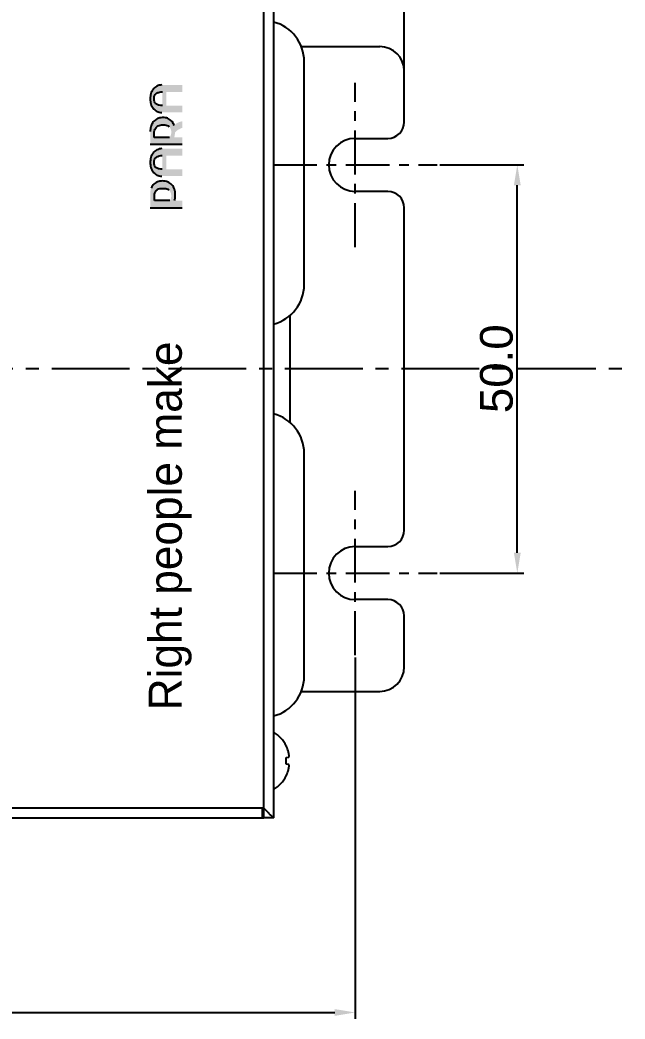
# Model space of a CAD drawing. Extents: x -329 to 5579, y -1951 to 3105.
# Drawn here: x 3118.6 to 3192.8, y -1593.3 to -1471 of the extents above; entities that cross this region are included whole.
import ezdxf

# ---------------------------------------------------------------- set-up
doc = ezdxf.new("R2010")
doc.units = 0
doc.header["$PDMODE"] = 3
doc.header["$PDSIZE"] = 1.5
doc.linetypes.add('CENTER', pattern=[17.8, 10.75, -2.35, 2.35, -2.35])
doc.linetypes.add('CENTER2', pattern=[28.575, 19.05, -3.175, 3.175, -3.175])
doc.layers.get('0').update_dxf_attribs({"linetype": 'CONTINUOUS'})
doc.layers.get('DEFPOINTS').update_dxf_attribs({"linetype": 'CONTINUOUS'})
for name, color, linetype in [('3', 112, 'CENTER'), ('BRKT2_130_DXF_CONTINUOUS_L', 7, 'CONTINUOUS'), ('BUSHING30_DXF_CONTINUOUS_L', 7, 'CONTINUOUS'), ('DIM', 1, 'CONTINUOUS'), ('HTSINK-FLEX_DXF_CONTINUOUS', 7, 'CONTINUOUS'), ('PANEL_TOP130DXF_CONTINUOUS', 7, 'CONTINUOUS'), ('TH_T3X8_DXF_CONTINUOUS_LIN', 7, 'CONTINUOUS')]:
    doc.layers.add(name, color=color, linetype=linetype)
doc.styles.add('OMI-1', font='arial.ttf', dxfattribs={"oblique": 1})
doc.styles.add('RIGHT', font='MAGNETOB.TTF', dxfattribs={"height": 1.8234})
doc.dimstyles.new('1', dxfattribs={"dimtxt": 4, "dimasz": 2.5, "dimexe": 0.8, "dimexo": 0.3, "dimgap": 0.5, "dimtad": 1, "dimtoh": 1, "dimdec": 1, "dimzin": 0, "dimtxsty": 'OMI-1', "dimcen": 0, "dimclrd": 256, "dimclre": 256, "dimclrt": 256, "dimazin": 3, "dimtfac": 0.8, "dimtdec": 1, "dimtix": 1, "dimtmove": 0, "dimatfit": 3, "dimtolj": 1, "dimtzin": 0})

# ---------------------------------------------------------------- blocks, each defined once
blk = doc.blocks.new('*D7087')
at = {"layer": 'DEFPOINTS', "color": 0}
for p in [(3165.7, -1438.61), (2899.7, -1477.22), (3165.7, -1477.22)]:
    blk.add_point(p, dxfattribs=at)
at = {"layer": 'DIM'}
for p, q in [((2899.7, -1476.92), (2899.7, -1437.81)), ((3165.7, -1476.92), (3165.7, -1437.81)), ((2902.2, -1438.61), (3163.2, -1438.61))]:
    blk.add_line(p, q, dxfattribs=at)
for points in [[(2902.2, -1438.19), (2902.2, -1439.03), (2899.7, -1438.61)], [(3163.2, -1439.03), (3163.2, -1438.19), (3165.7, -1438.61)]]:
    blk.add_solid(points, dxfattribs=at)
at = {"layer": 'DIM', "insert": (3032.7, -1436.07), "char_height": 4, "attachment_point": 5, "style": 'OMI-1'}
blk.add_mtext('\\A1;266.0', dxfattribs=at)
blk = doc.blocks.new('*D7088')
at = {"layer": 'DEFPOINTS', "color": 0}
for p in [(2905.95, -1548.78), (3159.7, -1548.78), (3159.7, -1592.54)]:
    blk.add_point(p, dxfattribs=at)
at = {"layer": 'DIM'}
for p, q in [((2905.95, -1549.08), (2905.95, -1593.34)), ((3159.7, -1549.08), (3159.7, -1593.34)), ((2908.45, -1592.54), (3157.2, -1592.54))]:
    blk.add_line(p, q, dxfattribs=at)
for points in [[(2908.45, -1592.13), (2908.45, -1592.96), (2905.95, -1592.54)], [(3157.2, -1592.96), (3157.2, -1592.13), (3159.7, -1592.54)]]:
    blk.add_solid(points, dxfattribs=at)
at = {"layer": 'DIM', "insert": (3032.83, -1590), "char_height": 4, "attachment_point": 5, "style": 'OMI-1'}
blk.add_mtext('\\A1;253.8', dxfattribs=at)
blk = doc.blocks.new('*D7091')
at = {"layer": 'DEFPOINTS', "color": 0}
for p in [(3169.76, -1488.72), (3179.56, -1488.72), (3169.76, -1538.72)]:
    blk.add_point(p, dxfattribs=at)
at = {"layer": 'DIM'}
for p, q in [((3170.06, -1488.72), (3180.36, -1488.72)), ((3179.56, -1536.22), (3179.56, -1491.22)), ((3170.06, -1538.72), (3180.36, -1538.72))]:
    blk.add_line(p, q, dxfattribs=at)
for points in [[(3179.98, -1491.22), (3179.14, -1491.22), (3179.56, -1488.72)], [(3179.14, -1536.22), (3179.98, -1536.22), (3179.56, -1538.72)]]:
    blk.add_solid(points, dxfattribs=at)
at = {"layer": 'DIM', "insert": (3177.02, -1513.72), "char_height": 4, "attachment_point": 5, "rotation": 90, "style": 'OMI-1'}
blk.add_mtext('\\A1;50.0', dxfattribs=at)

msp = doc.modelspace()

# ---------------------------------------------------------------- hatches: boundary and pattern name
h = msp.add_hatch(color=256)
h.dxf.hatch_style = 1
edge = h.paths.add_edge_path()
edge.add_line((3134.59, -1492.43), (3134.59, -1494))
edge.add_line((3134.59, -1494), (3138.5, -1494))
edge.add_line((3138.5, -1494), (3138.5, -1493.1))
edge.add_line((3138.5, -1493.1), (3137.55, -1493.1))
edge.add_spline(control_points=[(3137.55, -1493.1), (3137.58, -1493), (3137.65, -1492.79), (3137.66, -1492.48), (3137.65, -1492.16), (3137.58, -1491.74), (3137.42, -1491.34), (3137.13, -1491.03), (3136.86, -1490.86), (3136.56, -1490.75), (3136.14, -1490.67), (3135.61, -1490.72), (3135.12, -1490.96), (3134.83, -1491.27), (3134.74, -1491.46), (3134.7, -1491.56)], knot_values=[0, 0, 0, 0, 0.062535, 0.125054, 0.187596, 0.250122, 0.374685, 0.437246, 0.499851, 0.56254, 0.625224, 0.7499, 0.874547, 0.93728, 1, 1, 1, 1], degree=3, periodic=0)
edge.add_line((3134.7, -1491.56), (3134.65, -1491.71))
edge.add_spline(control_points=[(3134.65, -1491.71), (3134.59, -1491.94), (3134.59, -1492.19), (3134.59, -1492.43)], knot_values=[0, 0, 0, 0, 1, 1, 1, 1], degree=3, periodic=0)
edge = h.paths.add_edge_path()
edge.add_line((3138.5, -1489.26), (3136.56, -1489.26))
edge.add_line((3136.56, -1489.26), (3136.56, -1487.58))
edge.add_line((3136.56, -1487.58), (3138.5, -1487.58))
edge.add_line((3138.5, -1487.58), (3138.5, -1486.73))
edge.add_line((3138.5, -1486.73), (3136, -1486.73))
edge.add_spline(control_points=[(3136, -1486.73), (3135.8, -1486.73), (3135.38, -1486.84), (3134.98, -1487.18), (3134.75, -1487.52), (3134.61, -1487.91), (3134.59, -1488.23), (3134.59, -1488.43)], knot_values=[0, 0, 0, 0, 0.249122, 0.498686, 0.624123, 0.749569, 1, 1, 1, 1], degree=3, periodic=0)
edge.add_spline(control_points=[(3134.59, -1488.43), (3134.59, -1488.63), (3134.61, -1488.94), (3134.76, -1489.33), (3134.93, -1489.58), (3135.15, -1489.8), (3135.49, -1490.03), (3135.8, -1490.1), (3136, -1490.1)], knot_values=[0, 0, 0, 0, 0.250068, 0.375353, 0.500628, 0.625908, 0.751187, 1, 1, 1, 1], degree=3, periodic=0)
edge.add_line((3136, -1490.1), (3138.5, -1490.1))
edge.add_line((3138.5, -1490.1), (3138.5, -1489.26))
edge = h.paths.add_edge_path()
edge.add_line((3138.5, -1485.35), (3137.52, -1485.35))
edge.add_spline(control_points=[(3137.52, -1485.35), (3137.55, -1485.26), (3137.57, -1485.17), (3137.59, -1485.07)], knot_values=[0, 0, 0, 0, 1, 1, 1, 1], degree=3, periodic=0)
edge.add_spline(control_points=[(3137.59, -1485.07), (3137.6, -1484.96), (3137.62, -1484.85), (3137.63, -1484.73)], knot_values=[0, 0, 0, 0, 1, 1, 1, 1], degree=3, periodic=0)
edge.add_spline(control_points=[(3137.63, -1484.73), (3137.68, -1484.66), (3137.82, -1484.55), (3138.1, -1484.35), (3138.34, -1484.25), (3138.5, -1484.19)], knot_values=[0, 0, 0, 0, 0.250155, 0.500143, 1, 1, 1, 1], degree=3, periodic=0)
edge.add_line((3138.5, -1484.19), (3138.5, -1483.37))
edge.add_spline(control_points=[(3138.5, -1483.37), (3138.41, -1483.4), (3138.23, -1483.45), (3137.96, -1483.54), (3137.72, -1483.69), (3137.6, -1483.83), (3137.53, -1483.9)], knot_values=[0, 0, 0, 0, 0.249696, 0.500518, 0.749574, 1, 1, 1, 1], degree=3, periodic=0)
edge.add_spline(control_points=[(3137.53, -1483.9), (3137.46, -1483.73), (3137.33, -1483.48), (3137.07, -1483.22), (3136.76, -1483.01), (3136.31, -1482.89), (3135.75, -1482.94), (3135.23, -1483.15), (3134.84, -1483.56), (3134.64, -1484.08), (3134.59, -1484.45), (3134.59, -1484.63)], knot_values=[0, 0, 0, 0, 0.12507, 0.187732, 0.250413, 0.375201, 0.500167, 0.625127, 0.749834, 0.874853, 1, 1, 1, 1], degree=3, periodic=0)
edge.add_line((3134.59, -1484.63), (3134.59, -1486.2))
edge.add_line((3134.59, -1486.2), (3138.5, -1486.2))
edge.add_line((3138.5, -1486.2), (3138.5, -1485.35))
edge = h.paths.add_edge_path()
edge.add_line((3138.5, -1478.93), (3136, -1478.93))
edge.add_spline(control_points=[(3136, -1478.93), (3135.8, -1478.93), (3135.38, -1479.04), (3134.98, -1479.38), (3134.75, -1479.72), (3134.61, -1480.11), (3134.59, -1480.43), (3134.59, -1480.63)], knot_values=[0, 0, 0, 0, 0.249122, 0.498686, 0.624123, 0.749569, 1, 1, 1, 1], degree=3, periodic=0)
edge.add_spline(control_points=[(3134.59, -1480.63), (3134.59, -1480.84), (3134.61, -1481.15), (3134.76, -1481.53), (3134.93, -1481.78), (3135.15, -1482), (3135.49, -1482.23), (3135.8, -1482.3), (3136, -1482.3)], knot_values=[0, 0, 0, 0, 0.250068, 0.375353, 0.500628, 0.625908, 0.751187, 1, 1, 1, 1], degree=3, periodic=0)
edge.add_line((3136, -1482.3), (3138.5, -1482.3))
edge.add_line((3138.5, -1482.3), (3138.5, -1481.46))
edge.add_line((3138.5, -1481.46), (3136.56, -1481.46))
edge.add_line((3136.56, -1481.46), (3136.56, -1479.78))
edge.add_line((3136.56, -1479.78), (3138.5, -1479.78))
edge.add_line((3138.5, -1479.78), (3138.5, -1478.93))
edge = h.paths.add_edge_path(flags=16)
edge.add_line((3136.97, -1493.1), (3135.11, -1493.1))
edge.add_line((3135.11, -1493.1), (3135.11, -1492.46))
edge.add_spline(control_points=[(3135.11, -1492.46), (3135.11, -1492.36), (3135.13, -1492.17), (3135.23, -1491.94), (3135.36, -1491.8), (3135.52, -1491.69), (3135.76, -1491.62), (3136.05, -1491.59), (3136.34, -1491.6), (3136.63, -1491.64), (3136.81, -1491.73), (3136.88, -1491.8)], knot_values=[0, 0, 0, 0, 0.125005, 0.249795, 0.312414, 0.37503, 0.499952, 0.625106, 0.750322, 0.875384, 1, 1, 1, 1], degree=3, periodic=0)
edge.add_spline(control_points=[(3136.88, -1491.8), (3136.93, -1491.84), (3137.09, -1492.04), (3137.16, -1492.31), (3137.16, -1492.5)], knot_values=[0, 0, 0, 0, 0.252009, 1, 1, 1, 1], degree=3, periodic=0)
edge.add_spline(control_points=[(3137.16, -1492.5), (3137.16, -1492.66), (3137.13, -1492.88), (3137.01, -1493.06), (3136.97, -1493.1)], knot_values=[0, 0, 0, 0, 0.748436, 1, 1, 1, 1], degree=3, periodic=0)
edge = h.paths.add_edge_path(flags=16)
edge.add_spline(control_points=[(3136.06, -1489.26), (3135.94, -1489.26), (3135.69, -1489.23), (3135.19, -1489.09), (3135, -1488.53), (3135.08, -1488.11), (3135.2, -1487.88), (3135.33, -1487.75), (3135.51, -1487.67), (3135.75, -1487.6), (3135.94, -1487.58), (3136.06, -1487.58)], knot_values=[0, 0, 0, 0, 0.126109, 0.251741, 0.495985, 0.621635, 0.684745, 0.747725, 0.810804, 0.873941, 1, 1, 1, 1], degree=3, periodic=0)
edge.add_line((3136.06, -1487.58), (3136.06, -1489.26))
edge = h.paths.add_edge_path(flags=16)
edge.add_line((3136.96, -1485.35), (3135.08, -1485.35))
edge.add_line((3135.08, -1485.35), (3135.08, -1484.66))
edge.add_spline(control_points=[(3135.08, -1484.66), (3135.08, -1484.47), (3135.23, -1484.19), (3135.53, -1483.94), (3135.89, -1483.79), (3136.3, -1483.79), (3136.67, -1483.87), (3136.85, -1483.97), (3136.92, -1484.04)], knot_values=[0, 0, 0, 0, 0.247311, 0.373126, 0.49884, 0.7492, 0.875033, 1, 1, 1, 1], degree=3, periodic=0)
edge.add_spline(control_points=[(3136.92, -1484.04), (3137.07, -1484.21), (3137.21, -1484.58), (3137.13, -1485.04), (3137.04, -1485.27), (3136.96, -1485.35)], knot_values=[0, 0, 0, 0, 0.496741, 0.749106, 1, 1, 1, 1], degree=3, periodic=0)
edge = h.paths.add_edge_path(flags=16)
edge.add_spline(control_points=[(3136.08, -1481.46), (3135.95, -1481.46), (3135.7, -1481.43), (3135.32, -1481.33), (3135.09, -1481), (3135.04, -1480.68), (3135.06, -1480.43), (3135.11, -1480.25), (3135.2, -1480.08), (3135.34, -1479.94), (3135.52, -1479.87), (3135.76, -1479.8), (3135.95, -1479.77), (3136.08, -1479.78)], knot_values=[0, 0, 0, 0, 0.125238, 0.250018, 0.373965, 0.498758, 0.561449, 0.624127, 0.686803, 0.749398, 0.812094, 0.874803, 1, 1, 1, 1], degree=3, periodic=0)
edge.add_line((3136.08, -1479.78), (3136.08, -1481.46))

# ---------------------------------------------------------------- linework, layer by layer
at = {"color": 7, "linetype": 'CONTINUOUS'}
for p, q in [((3135.08, -1485.35), (3135.08, -1484.66)), ((3136.96, -1485.35), (3135.08, -1485.35)), ((3134.59, -1486.2), (3138.5, -1486.2)), ((3135.11, -1493.1), (3135.11, -1492.46)), ((3134.59, -1494), (3138.5, -1494)), ((3136.97, -1493.1), (3135.11, -1493.1))]:
    msp.add_line(p, q, dxfattribs=at)
for points, knots in [([(3136, -1478.93), (3135.8, -1478.93), (3135.38, -1479.04), (3134.98, -1479.38), (3134.75, -1479.72), (3134.61, -1480.11), (3134.59, -1480.43), (3134.59, -1480.63)], [0, 0, 0, 0, 0.249122, 0.498686, 0.624123, 0.749569, 1, 1, 1, 1]), ([(3134.59, -1480.63), (3134.59, -1480.84), (3134.61, -1481.15), (3134.76, -1481.53), (3134.93, -1481.78), (3135.15, -1482), (3135.49, -1482.23), (3135.8, -1482.3), (3136, -1482.3)], [0, 0, 0, 0, 0.250068, 0.375353, 0.500628, 0.625908, 0.751187, 1, 1, 1, 1]), ([(3136.08, -1481.46), (3135.95, -1481.46), (3135.7, -1481.43), (3135.32, -1481.33), (3135.09, -1481), (3135.04, -1480.68), (3135.06, -1480.43), (3135.11, -1480.25), (3135.2, -1480.08), (3135.34, -1479.94), (3135.52, -1479.87), (3135.76, -1479.8), (3135.95, -1479.77), (3136.08, -1479.78)], [0, 0, 0, 0, 0.125238, 0.250018, 0.373965, 0.498758, 0.561449, 0.624127, 0.686803, 0.749398, 0.812094, 0.874803, 1, 1, 1, 1]), ([(3137.53, -1483.9), (3137.46, -1483.73), (3137.33, -1483.48), (3137.07, -1483.22), (3136.76, -1483.01), (3136.31, -1482.89), (3135.75, -1482.94), (3135.23, -1483.15), (3134.84, -1483.56), (3134.64, -1484.08), (3134.59, -1484.45), (3134.59, -1484.63)], [0, 0, 0, 0, 0.12507, 0.187732, 0.250413, 0.375201, 0.500167, 0.625127, 0.749834, 0.874853, 1, 1, 1, 1]), ([(3135.08, -1484.66), (3135.08, -1484.47), (3135.23, -1484.19), (3135.53, -1483.94), (3135.89, -1483.79), (3136.3, -1483.79), (3136.67, -1483.87), (3136.85, -1483.97), (3136.92, -1484.04)], [0, 0, 0, 0, 0.247311, 0.373126, 0.49884, 0.7492, 0.875033, 1, 1, 1, 1]), ([(3136, -1486.73), (3135.8, -1486.73), (3135.38, -1486.84), (3134.98, -1487.18), (3134.75, -1487.52), (3134.61, -1487.91), (3134.59, -1488.23), (3134.59, -1488.43)], [0, 0, 0, 0, 0.249122, 0.498686, 0.624123, 0.749569, 1, 1, 1, 1]), ([(3136.06, -1489.26), (3135.94, -1489.26), (3135.69, -1489.23), (3135.19, -1489.09), (3135, -1488.53), (3135.08, -1488.11), (3135.2, -1487.88), (3135.33, -1487.75), (3135.51, -1487.67), (3135.75, -1487.6), (3135.94, -1487.58), (3136.06, -1487.58)], [0, 0, 0, 0, 0.126109, 0.251741, 0.495985, 0.621635, 0.684745, 0.747725, 0.810804, 0.873941, 1, 1, 1, 1]), ([(3134.59, -1488.43), (3134.59, -1488.63), (3134.61, -1488.94), (3134.76, -1489.33), (3134.93, -1489.58), (3135.15, -1489.8), (3135.49, -1490.03), (3135.8, -1490.1), (3136, -1490.1)], [0, 0, 0, 0, 0.250068, 0.375353, 0.500628, 0.625908, 0.751187, 1, 1, 1, 1]), ([(3137.55, -1493.1), (3137.58, -1493), (3137.65, -1492.79), (3137.66, -1492.48), (3137.65, -1492.16), (3137.58, -1491.74), (3137.42, -1491.34), (3137.13, -1491.03), (3136.86, -1490.86), (3136.56, -1490.75), (3136.14, -1490.67), (3135.61, -1490.72), (3135.12, -1490.96), (3134.83, -1491.27), (3134.74, -1491.46), (3134.7, -1491.56)], [0, 0, 0, 0, 0.062535, 0.125054, 0.187596, 0.250122, 0.374685, 0.437246, 0.499851, 0.56254, 0.625224, 0.7499, 0.874547, 0.93728, 1, 1, 1, 1]), ([(3135.11, -1492.46), (3135.11, -1492.36), (3135.13, -1492.17), (3135.23, -1491.94), (3135.36, -1491.8), (3135.52, -1491.69), (3135.76, -1491.62), (3136.05, -1491.59), (3136.34, -1491.6), (3136.63, -1491.64), (3136.81, -1491.73), (3136.88, -1491.8)], [0, 0, 0, 0, 0.125005, 0.249795, 0.312414, 0.37503, 0.499952, 0.625106, 0.750322, 0.875384, 1, 1, 1, 1])]:
    msp.add_open_spline(points, degree=3, knots=knots, dxfattribs=at)
at = {"layer": '3', "linetype": 'CENTER', "ltscale": 0.5}
for p, q in [((3159.7, -1498.78), (3159.7, -1478.66)), ((3149.64, -1488.72), (3169.76, -1488.72)), ((3159.7, -1548.78), (3159.7, -1528.66)), ((3149.64, -1538.72), (3169.76, -1538.72))]:
    msp.add_line(p, q, dxfattribs=at)
at = {"layer": '3', "linetype": 'CENTER2', "ltscale": 0.5}
msp.add_line((3203.48, -1513.72), (2871.68, -1513.72), dxfattribs=at)
at = {"layer": 'BRKT2_130_DXF_CONTINUOUS_L', "color": 7, "linetype": 'CONTINUOUS'}
for p, q in [((3153.1, -1474.22), (3162.7, -1474.22)), ((3165.7, -1483.47), (3165.7, -1477.22)), ((3159.7, -1485.47), (3163.7, -1485.47)), ((3163.7, -1491.97), (3159.7, -1491.97)), ((3165.7, -1533.47), (3165.7, -1493.97)), ((3151.7, -1507.18), (3151.7, -1520.27)), ((3159.7, -1535.47), (3163.7, -1535.47)), ((3163.7, -1541.97), (3159.7, -1541.97)), ((3165.7, -1550.22), (3165.7, -1543.97)), ((3153.1, -1553.22), (3162.7, -1553.22))]:
    msp.add_line(p, q, dxfattribs=at)
for centre, radius, start, end in [((3162.7, -1477.22), 3, 0, 90), ((3163.7, -1483.47), 2, 270, 0), ((3159.7, -1488.72), 3.25, 90, 270), ((3163.7, -1493.97), 2, 0, 90), ((3163.7, -1533.47), 2, 270, 0), ((3159.7, -1538.72), 3.25, 90, 270), ((3163.7, -1543.97), 2, 0, 90), ((3162.7, -1550.22), 3, 270, 0)]:
    msp.add_arc(centre, radius, start, end, dxfattribs=at)
at = {"layer": 'BUSHING30_DXF_CONTINUOUS_L', "color": 7, "linetype": 'CONTINUOUS'}
for p, q in [((3153.45, -1503.38), (3153.45, -1476.06)), ((3153.45, -1551.38), (3153.45, -1524.06))]:
    msp.add_line(p, q, dxfattribs=at)
for centre, start, end in [((3148.45, -1476.06), 0, 75.5225), ((3148.45, -1503.38), 284.4775, 0), ((3148.45, -1524.06), 0, 75.5225), ((3148.45, -1551.38), 284.4775, 0)]:
    msp.add_arc(centre, 5, start, end, dxfattribs=at)
at = {"layer": 'HTSINK-FLEX_DXF_CONTINUOUS', "color": 7, "linetype": 'CONTINUOUS'}
for p, q in [((3148.3, -1568.22), (3148.5, -1568.22)), ((3148.3, -1568.72), (3148.5, -1568.72))]:
    msp.add_line(p, q, dxfattribs=at)
at = {"layer": 'PANEL_TOP130DXF_CONTINUOUS', "color": 7, "linetype": 'CONTINUOUS'}
for p, q in [((3149.7, -1458.72), (3149.7, -1568.72)), ((3148.5, -1568.72), (3148.5, -1459.92)), ((3148.5, -1567.52), (2915.9, -1567.52)), ((3148.3, -1567.52), (3148.3, -1568.72)), ((2916.1, -1568.72), (3148.3, -1568.72)), ((3149.7, -1568.72), (3148.5, -1568.72))]:
    msp.add_line(p, q, dxfattribs=at)
msp.add_open_spline([(3148.5, -1567.52), (3148.59, -1567.61), (3148.68, -1567.7), (3148.77, -1567.8)], degree=3, dxfattribs=at)
msp.add_open_spline([(3148.77, -1567.8), (3148.88, -1567.9), (3149.04, -1568.06), (3149.24, -1568.27), (3149.38, -1568.4), (3149.5, -1568.52), (3149.59, -1568.61), (3149.64, -1568.66), (3149.68, -1568.7), (3149.69, -1568.7), (3149.7, -1568.72), (3149.7, -1568.72)], degree=3, knots=[0, 0, 0, 0, 0.348717, 0.511988, 0.663175, 0.796299, 0.903662, 0.944381, 0.974691, 0.993555, 1, 1, 1, 1], dxfattribs=at)
at = {"layer": 'TH_T3X8_DXF_CONTINUOUS_LIN', "color": 7, "linetype": 'CONTINUOUS'}
for p, q in [((3151.26, -1559.92), (3151.26, -1559.87)), ((3151.26, -1561.31), (3151.53, -1561.26)), ((3151.26, -1562.13), (3151.26, -1561.31)), ((3151.53, -1562.18), (3151.26, -1562.13)), ((3151.26, -1563.57), (3151.26, -1563.52))]:
    msp.add_line(p, q, dxfattribs=at)
for centre, radius, start, end in [((3147.64, -1561.72), 4.06, 27.0569, 59.4898), ((3147.59, -1561.71), 4.08, 25.4085, 26.0312), ((3147.57, -1561.72), 4.1, 14.9364, 25.4011), ((3147.64, -1561.72), 4.06, 300.5102, 332.9431), ((3147.59, -1561.73), 4.08, 333.9688, 334.5915), ((3147.57, -1561.73), 4.1, 334.5989, 345.0636)]:
    msp.add_arc(centre, radius, start, end, dxfattribs=at)
for points, knots in [([(3151.53, -1561.26), (3151.54, -1561.26), (3151.55, -1561.26), (3151.56, -1561.25), (3151.57, -1561.23), (3151.59, -1561.2), (3151.6, -1561.15), (3151.6, -1561.07), (3151.59, -1560.98), (3151.58, -1560.88), (3151.56, -1560.77), (3151.54, -1560.7), (3151.53, -1560.66)], [0, 0, 0, 0, 0.024388, 0.050683, 0.081189, 0.117407, 0.209587, 0.328971, 0.473012, 0.636898, 0.814672, 1, 1, 1, 1]), ([(3151.53, -1562.78), (3151.54, -1562.74), (3151.56, -1562.67), (3151.58, -1562.56), (3151.59, -1562.46), (3151.6, -1562.37), (3151.6, -1562.29), (3151.59, -1562.24), (3151.57, -1562.21), (3151.56, -1562.19), (3151.55, -1562.18), (3151.54, -1562.18), (3151.53, -1562.18)], [0, 0, 0, 0, 0.185333, 0.363107, 0.526991, 0.671031, 0.790413, 0.882593, 0.918811, 0.949316, 0.975611, 1, 1, 1, 1])]:
    msp.add_open_spline(points, degree=3, knots=knots, dxfattribs=at)

# ---------------------------------------------------------------- texts
at = {"ltscale": 10, "insert": (3134.4, -1555.53), "char_height": 1.8234, "width": 118.8785, "attachment_point": 1, "rotation": 90, "style": 'RIGHT'}
msp.add_mtext('{\\fMagneto|b0|i0|c0|p82;\\H2.222x;Right people make }', dxfattribs=at)

# ---------------------------------------------------------------- dimensions: what is measured, and where the dimension line sits
at = {"layer": 'DIM'}
for base, p1, p2, picture, middle in [((3165.7, -1438.61), (2899.7, -1477.22), (3165.7, -1477.22), '*D7087', (3032.7, -1436.07)), ((3159.70031336, -1592.5431651), (2905.95031336, -1548.78290235), (3159.70031336, -1548.78290235), '*D7088', (3032.82531336, -1589.99950889))]:
    dim = msp.add_linear_dim(base=base, p1=p1, p2=p2, dimstyle='1', dxfattribs=at)
    dim.commit()
    dim.dimension.update_dxf_attribs({"geometry": picture, "text_midpoint": middle})
dim = msp.add_linear_dim(base=(3179.56, -1488.72), p1=(3169.76, -1538.72), p2=(3169.76, -1488.72), angle=90, dimstyle='1', dxfattribs=at)
dim.commit()
dim.dimension.update_dxf_attribs({"geometry": '*D7091', "text_midpoint": (3177.02, -1513.72)})

doc.saveas('drawing.dxf')
